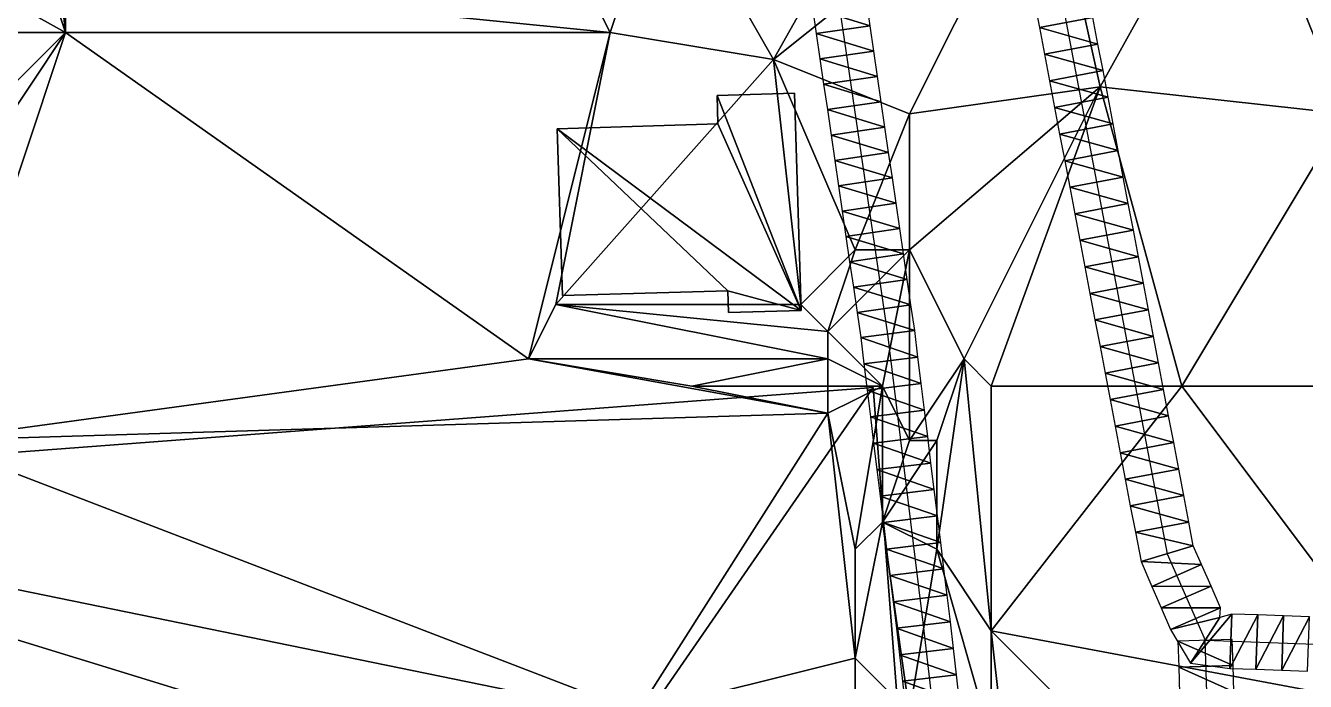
# Model space of a CAD drawing. Header units: metres. Extents: x -1103 to 901, y -902 to 905.
# Drawn here: x 39.1 to 133.1, y 290.3 to 338.5 of the extents above; entities that cross this region are included whole.
import ezdxf

# ---------------------------------------------------------------- set-up
doc = ezdxf.new("R2010")
doc.units = ezdxf.units.M
for name, color, linetype in [('OSM_BUILDING_FOOTPRINTS', 7, 'CONTINUOUS'), ('OSM_BUILDING_ROOFS', 1, 'CONTINUOUS'), ('OSM_BUILDING_WALLS', 8, 'CONTINUOUS'), ('OSM_ROAD_AXES', 2, 'CONTINUOUS'), ('OSM_ROAD_SURFACE', 9, 'CONTINUOUS'), ('OSM_TERRAIN', 3, 'CONTINUOUS')]:
    doc.layers.add(name, color=color, linetype=linetype)

msp = doc.modelspace()

# ---------------------------------------------------------------- linework, layer by layer
at = {"layer": 'OSM_BUILDING_FOOTPRINTS'}
msp.add_polyline3d([(95.538, 333.517, 12.827), (96.035, 317.559, 12.827), (90.696, 317.393, 12.827), (90.641, 319.008, 12.827), (78.504, 318.643, 12.827), (78.117, 330.907, 12.827), (89.923, 331.272, 12.827), (89.856, 333.351, 12.827), (95.538, 333.517, 12.827)], close=True, dxfattribs=at)
msp.add_polyline3d([(3.537, 289.79, 13.073), (2.41, 304.421, 13.073), (101.33, 311.897, 13.073), (103.088, 288.993, 13.073)], dxfattribs=at)
at = {"layer": 'OSM_BUILDING_ROOFS'}
for points in [[(96.035, 317.559, 22.827), (95.538, 333.517, 22.827), (89.856, 333.351, 22.827)], [(96.035, 317.559, 22.827), (89.856, 333.351, 22.827), (89.923, 331.272, 22.827)], [(96.035, 317.559, 22.827), (89.923, 331.272, 22.827), (78.117, 330.907, 22.827)], [(78.117, 330.907, 22.827), (78.504, 318.643, 22.827), (90.641, 319.008, 22.827)], [(90.641, 319.008, 22.827), (96.035, 317.559, 22.827), (78.117, 330.907, 22.827)], [(90.641, 319.008, 22.827), (90.696, 317.393, 22.827), (96.035, 317.559, 22.827)], [(84.539, 287.589, 40.673), (101.33, 311.897, 40.673), (2.41, 304.421, 40.673)], [(84.539, 287.589, 40.673), (103.088, 288.993, 40.673), (101.33, 311.897, 40.673)], [(75.32, 281.993, 40.673), (84.539, 287.589, 40.673), (2.41, 304.421, 40.673)], [(75.32, 281.993, 40.673), (2.41, 304.421, 40.673), (4.3, 289.845, 40.673)]]:
    msp.add_3dface(points, dxfattribs=at)
at = {"layer": 'OSM_BUILDING_WALLS'}
for points in [[(95.538, 333.517, 12.827), (89.856, 333.351, 12.827), (89.856, 333.351, 22.827)], [(95.538, 333.517, 12.827), (89.856, 333.351, 22.827), (95.538, 333.517, 22.827)], [(89.856, 333.351, 12.827), (89.923, 331.272, 12.827), (89.923, 331.272, 22.827)], [(89.856, 333.351, 12.827), (89.923, 331.272, 22.827), (89.856, 333.351, 22.827)], [(96.035, 317.559, 12.827), (95.538, 333.517, 12.827), (95.538, 333.517, 22.827)], [(96.035, 317.559, 12.827), (95.538, 333.517, 22.827), (96.035, 317.559, 22.827)], [(89.923, 331.272, 12.827), (78.117, 330.907, 12.827), (78.117, 330.907, 22.827)], [(89.923, 331.272, 12.827), (78.117, 330.907, 22.827), (89.923, 331.272, 22.827)], [(78.117, 330.907, 12.827), (78.504, 318.643, 12.827), (78.504, 318.643, 22.827)], [(78.117, 330.907, 12.827), (78.504, 318.643, 22.827), (78.117, 330.907, 22.827)], [(78.504, 318.643, 12.827), (90.641, 319.008, 12.827), (90.641, 319.008, 22.827)], [(78.504, 318.643, 12.827), (90.641, 319.008, 22.827), (78.504, 318.643, 22.827)], [(90.641, 319.008, 12.827), (90.696, 317.393, 12.827), (90.696, 317.393, 22.827)], [(90.641, 319.008, 12.827), (90.696, 317.393, 22.827), (90.641, 319.008, 22.827)], [(90.696, 317.393, 12.827), (96.035, 317.559, 12.827), (96.035, 317.559, 22.827)], [(90.696, 317.393, 12.827), (96.035, 317.559, 22.827), (90.696, 317.393, 22.827)], [(101.33, 311.897, 13.073), (2.41, 304.421, 13.073), (2.41, 304.421, 40.673)], [(101.33, 311.897, 13.073), (2.41, 304.421, 40.673), (101.33, 311.897, 40.673)], [(103.088, 288.993, 13.073), (101.33, 311.897, 13.073), (101.33, 311.897, 40.673)], [(103.088, 288.993, 13.073), (101.33, 311.897, 40.673), (103.088, 288.993, 40.673)]]:
    msp.add_3dface(points, dxfattribs=at)
at = {"layer": 'OSM_ROAD_AXES'}
for points in [[(64.886, 443.101, 7.999), (94.742, 410.399, 8.121), (104.735, 395.392, 9.285), (108.062, 377.864, 11.365), (117.358, 328.939, 13.753), (122.918, 299.665, 13.693), (125.704, 293.306, 13.958), (137.111, 292.908, 13.913), (147.037, 294.534, 14.168), (197.266, 306.035, 13.833), (218.18, 310.094, 13.537), (237.667, 312.383, 12.933), (260.703, 312.427, 12.885), (305.703, 308.534, 11.05), (323.389, 308.7, 10.891), (341.606, 313.123, 11.978), (363.017, 323.054, 14.291)], [(21.533, 220.638, 15.284), (43.275, 222.971, 16.087), (68.555, 224.243, 16.043), (101.407, 224.896, 16.074), (106.459, 226.267, 16.066), (109.963, 229.916, 16.032), (111.466, 233.643, 15.997), (107.708, 271.067, 14.313), (105.011, 294.423, 14.925), (102.391, 315.823, 14.605), (98.025, 345.66, 14.245), (92.553, 382.243, 10.988), (91.282, 387.186, 10.388), (89.359, 392.672, 9.962), (83.688, 401.441, 9.343), (76.68, 410.454, 8.796), (72.9, 413.85, 8.624), (68.08, 415.32, 8.564), (62.299, 414.292, 8.719), (57.856, 410.897, 9.039), (4.488, 356.265, 14.73)], [(128.423, 202.49, 15.851), (127.826, 210.906, 16.029), (127.483, 241.506, 15.728), (126.334, 274.086, 14.216), (125.704, 293.306, 13.958)]]:
    msp.add_polyline3d(points, dxfattribs=at)
at = {"layer": 'OSM_ROAD_SURFACE'}
for points in [[(101.095, 338.49, 14.594), (100.823, 340.355, 14.574), (96.865, 339.776, 14.659)], [(101.095, 338.49, 14.594), (96.865, 339.776, 14.659), (97.138, 337.911, 14.75)], [(113.162, 340.307, 14.085), (113.534, 338.35, 14.093), (117.464, 339.097, 13.944)], [(101.368, 336.625, 14.614), (101.095, 338.49, 14.594), (97.138, 337.911, 14.75)], [(113.534, 338.35, 14.093), (117.836, 337.14, 13.949), (117.464, 339.097, 13.944)], [(101.368, 336.625, 14.614), (97.138, 337.911, 14.75), (97.411, 336.046, 14.77)], [(113.534, 338.35, 14.093), (113.906, 336.393, 14.101), (117.836, 337.14, 13.949)], [(101.641, 334.76, 14.634), (101.368, 336.625, 14.614), (97.411, 336.046, 14.77)], [(113.906, 336.393, 14.101), (118.207, 335.183, 13.954), (117.836, 337.14, 13.949)], [(101.641, 334.76, 14.634), (97.411, 336.046, 14.77), (97.683, 334.181, 14.769)], [(113.906, 336.393, 14.101), (114.278, 334.436, 14.11), (118.207, 335.183, 13.954)], [(101.914, 332.896, 14.655), (101.641, 334.76, 14.634), (97.683, 334.181, 14.769)], [(114.278, 334.436, 14.11), (118.579, 333.226, 13.911), (118.207, 335.183, 13.954)], [(101.914, 332.896, 14.655), (97.683, 334.181, 14.769), (97.956, 332.316, 14.683)], [(114.278, 334.436, 14.11), (114.65, 332.479, 14.063), (118.579, 333.226, 13.911)], [(102.187, 331.031, 14.572), (101.914, 332.896, 14.655), (97.956, 332.316, 14.683)], [(114.65, 332.479, 14.063), (118.951, 331.269, 13.85), (118.579, 333.226, 13.911)], [(102.187, 331.031, 14.572), (97.956, 332.316, 14.683), (98.229, 330.452, 14.597)], [(114.65, 332.479, 14.063), (115.021, 330.522, 13.954), (118.951, 331.269, 13.85)], [(102.46, 329.166, 14.486), (102.187, 331.031, 14.572), (98.229, 330.452, 14.597)], [(115.021, 330.522, 13.954), (119.323, 329.312, 13.789), (118.951, 331.269, 13.85)], [(102.46, 329.166, 14.486), (98.229, 330.452, 14.597), (98.502, 328.587, 14.511)], [(115.021, 330.522, 13.954), (115.393, 328.565, 13.83), (119.323, 329.312, 13.789)], [(102.733, 327.301, 14.407), (102.46, 329.166, 14.486), (98.502, 328.587, 14.511)], [(115.393, 328.565, 13.83), (119.694, 327.36, 13.725), (119.323, 329.312, 13.789)], [(102.733, 327.301, 14.407), (98.502, 328.587, 14.511), (98.775, 326.722, 14.425)], [(115.393, 328.565, 13.83), (115.764, 326.614, 13.751), (119.694, 327.36, 13.725)], [(103.006, 325.436, 14.331), (102.733, 327.301, 14.407), (98.775, 326.722, 14.425)], [(115.764, 326.614, 13.751), (120.064, 325.409, 13.659), (119.694, 327.36, 13.725)], [(103.006, 325.436, 14.331), (98.775, 326.722, 14.425), (99.048, 324.857, 14.339)], [(115.764, 326.614, 13.751), (116.135, 324.662, 13.686), (120.064, 325.409, 13.659)], [(103.279, 323.571, 14.256), (103.006, 325.436, 14.331), (99.048, 324.857, 14.339)], [(116.135, 324.662, 13.686), (120.435, 323.457, 13.594), (120.064, 325.409, 13.659)], [(103.279, 323.571, 14.256), (99.048, 324.857, 14.339), (99.321, 322.992, 14.293)], [(116.135, 324.662, 13.686), (116.505, 322.711, 13.621), (120.435, 323.457, 13.594)], [(103.551, 321.707, 14.204), (103.279, 323.571, 14.256), (99.321, 322.992, 14.293)], [(116.505, 322.711, 13.621), (120.806, 321.506, 13.529), (120.435, 323.457, 13.594)], [(103.551, 321.707, 14.204), (99.321, 322.992, 14.293), (99.594, 321.127, 14.263)], [(116.505, 322.711, 13.621), (116.876, 320.759, 13.556), (120.806, 321.506, 13.529)], [(103.824, 319.842, 14.372), (103.551, 321.707, 14.204), (99.594, 321.127, 14.263)], [(103.824, 319.842, 14.372), (99.594, 321.127, 14.263), (99.867, 319.263, 14.312)], [(116.876, 320.759, 13.556), (121.176, 319.554, 13.464), (120.806, 321.506, 13.529)], [(116.876, 320.759, 13.556), (117.247, 318.808, 13.491), (121.176, 319.554, 13.464)], [(104.097, 317.977, 14.511), (103.824, 319.842, 14.372), (99.867, 319.263, 14.312)], [(104.097, 317.977, 14.511), (99.867, 319.263, 14.312), (100.139, 317.398, 14.422)], [(117.247, 318.808, 13.491), (121.547, 317.602, 13.399), (121.176, 319.554, 13.464)], [(117.247, 318.808, 13.491), (117.617, 316.856, 13.425), (121.547, 317.602, 13.399)], [(104.373, 316.088, 14.582), (104.097, 317.977, 14.511), (100.139, 317.398, 14.422)], [(104.373, 316.088, 14.582), (100.139, 317.398, 14.422), (100.409, 315.557, 14.592)], [(117.617, 316.856, 13.425), (121.918, 315.651, 13.334), (121.547, 317.602, 13.399)], [(117.617, 316.856, 13.425), (117.988, 314.905, 13.36), (121.918, 315.651, 13.334)], [(104.615, 314.12, 14.672), (104.373, 316.088, 14.582), (100.409, 315.557, 14.592)], [(104.615, 314.12, 14.672), (100.409, 315.557, 14.592), (100.644, 313.634, 14.768)], [(117.988, 314.905, 13.36), (122.288, 313.699, 13.269), (121.918, 315.651, 13.334)], [(104.853, 312.175, 14.761), (104.615, 314.12, 14.672), (100.644, 313.634, 14.768)], [(117.988, 314.905, 13.36), (118.359, 312.953, 13.295), (122.288, 313.699, 13.269)], [(104.853, 312.175, 14.761), (100.644, 313.634, 14.768), (100.882, 311.689, 15.423)], [(118.359, 312.953, 13.295), (122.659, 311.748, 13.221), (122.288, 313.699, 13.269)], [(105.091, 310.23, 14.849), (104.853, 312.175, 14.761), (100.882, 311.689, 15.423)], [(118.359, 312.953, 13.295), (118.729, 311.001, 13.299), (122.659, 311.748, 13.221)], [(105.091, 310.23, 14.849), (100.882, 311.689, 15.423), (101.12, 309.743, 15.449)], [(118.729, 311.001, 13.299), (123.03, 309.796, 13.297), (122.659, 311.748, 13.221)], [(118.729, 311.001, 13.299), (119.1, 309.05, 13.37), (123.03, 309.796, 13.297)], [(105.329, 308.284, 15.101), (105.091, 310.23, 14.849), (101.12, 309.743, 15.449)], [(105.329, 308.284, 15.101), (101.12, 309.743, 15.449), (101.359, 307.798, 15.443)], [(119.1, 309.05, 13.37), (123.4, 307.845, 13.38), (123.03, 309.796, 13.297)], [(119.1, 309.05, 13.37), (119.471, 307.098, 13.44), (123.4, 307.845, 13.38)], [(105.567, 306.339, 15.087), (105.329, 308.284, 15.101), (101.359, 307.798, 15.443)], [(105.567, 306.339, 15.087), (101.359, 307.798, 15.443), (101.597, 305.853, 15.405)], [(119.471, 307.098, 13.44), (123.771, 305.893, 13.464), (123.4, 307.845, 13.38)], [(119.471, 307.098, 13.44), (119.841, 305.147, 13.519), (123.771, 305.893, 13.464)], [(105.805, 304.393, 15.141), (105.567, 306.339, 15.087), (101.597, 305.853, 15.405)], [(105.805, 304.393, 15.141), (101.597, 305.853, 15.405), (101.835, 303.907, 15.367)], [(119.841, 305.147, 13.519), (124.142, 303.942, 13.548), (123.771, 305.893, 13.464)], [(119.841, 305.147, 13.519), (120.212, 303.195, 13.603), (124.142, 303.942, 13.548)], [(106.043, 302.448, 15.168), (105.805, 304.393, 15.141), (101.835, 303.907, 15.367)], [(106.043, 302.448, 15.168), (101.835, 303.907, 15.367), (102.073, 301.962, 15.36)], [(120.212, 303.195, 13.603), (124.512, 301.99, 13.632), (124.142, 303.942, 13.548)], [(120.212, 303.195, 13.603), (120.583, 301.244, 13.686), (124.512, 301.99, 13.632)], [(106.282, 300.503, 15.127), (106.043, 302.448, 15.168), (102.073, 301.962, 15.36)], [(106.282, 300.503, 15.127), (102.073, 301.962, 15.36), (102.311, 300.017, 15.258)], [(120.583, 301.244, 13.686), (124.833, 300.242, 13.707), (124.512, 301.99, 13.632)], [(120.583, 301.244, 13.686), (121.003, 299.088, 13.779), (124.833, 300.242, 13.707)], [(106.52, 298.557, 15.127), (106.282, 300.503, 15.127), (102.311, 300.017, 15.258)], [(106.52, 298.557, 15.127), (102.311, 300.017, 15.258), (102.549, 298.071, 15.163)], [(121.003, 299.088, 13.779), (125.446, 298.878, 13.764), (124.833, 300.242, 13.707)], [(121.003, 299.088, 13.779), (121.782, 297.273, 13.855), (125.446, 298.878, 13.764)], [(106.758, 296.612, 15.02), (106.52, 298.557, 15.127), (102.549, 298.071, 15.163)], [(106.758, 296.612, 15.02), (102.549, 298.071, 15.163), (102.788, 296.126, 15.083)], [(121.782, 297.273, 13.855), (126.143, 297.288, 13.83), (125.446, 298.878, 13.764)], [(121.782, 297.273, 13.855), (122.479, 295.683, 13.921), (126.143, 297.288, 13.83)], [(122.479, 295.683, 13.921), (126.839, 295.699, 13.896), (126.143, 297.288, 13.83)], [(106.997, 294.66, 14.884), (106.758, 296.612, 15.02), (102.788, 296.126, 15.083)], [(106.997, 294.66, 14.884), (102.788, 296.126, 15.083), (103.025, 294.187, 15.004)], [(122.479, 295.683, 13.921), (123.175, 294.094, 13.987), (126.839, 295.699, 13.896)], [(123.175, 294.094, 13.987), (126.779, 294.993, 13.928), (126.839, 295.699, 13.896)], [(124.628, 291.62, 14.088), (127.535, 291.241, 14.089), (127.675, 295.239, 13.912)], [(124.628, 291.62, 14.088), (127.675, 295.239, 13.912), (126.779, 294.993, 13.928)], [(127.535, 291.241, 14.089), (129.576, 295.173, 13.904), (127.675, 295.239, 13.912)], [(107.222, 292.706, 14.749), (106.997, 294.66, 14.884), (103.025, 294.187, 15.004)], [(123.175, 294.094, 13.987), (124.628, 291.62, 14.088), (126.779, 294.993, 13.928)], [(127.535, 291.241, 14.089), (129.436, 291.175, 14.081), (129.576, 295.173, 13.904)], [(129.436, 291.175, 14.081), (131.477, 295.106, 13.897), (129.576, 295.173, 13.904)], [(129.436, 291.175, 14.081), (131.338, 291.109, 14.074), (131.477, 295.106, 13.897)], [(131.338, 291.109, 14.074), (133.378, 295.04, 13.889), (131.477, 295.106, 13.897)], [(131.338, 291.109, 14.074), (133.239, 291.042, 14.066), (133.378, 295.04, 13.889)], [(107.222, 292.706, 14.749), (103.025, 294.187, 15.004), (103.249, 292.248, 14.931)], [(127.766, 291.45, 14.078), (127.703, 293.372, 13.994), (123.705, 293.241, 14.022)], [(107.447, 290.76, 14.613), (107.222, 292.706, 14.749), (103.249, 292.248, 14.931)], [(127.766, 291.45, 14.078), (123.705, 293.241, 14.022), (123.768, 291.319, 14.101)], [(107.447, 290.76, 14.613), (103.249, 292.248, 14.931), (103.474, 290.301, 14.859)], [(107.672, 288.814, 14.478), (107.447, 290.76, 14.613), (103.474, 290.301, 14.859)], [(127.829, 289.528, 14.112), (127.766, 291.45, 14.078), (123.768, 291.319, 14.101)], [(127.829, 289.528, 14.112), (123.768, 291.319, 14.101), (123.831, 289.397, 14.1)], [(107.672, 288.814, 14.478), (103.474, 290.301, 14.859), (103.698, 288.355, 14.787)]]:
    msp.add_3dface(points, dxfattribs=at)
at = {"layer": 'OSM_TERRAIN'}
for points in [[(94, 336, 14.846), (112, 368, 12.828), (86, 350, 14.06)], [(94, 336, 14.846), (114, 352, 13.85), (112, 368, 12.828)], [(136, 332, 13.143), (140, 358, 14.667), (128, 352, 14.003)], [(42, 338, 14.671), (40, 356, 14.124), (38, 350, 14.593)], [(42, 338, 14.671), (42, 342, 14.173), (40, 356, 14.124)], [(94, 336, 14.846), (104, 332, 14.542), (114, 352, 13.85)], [(118, 334, 13.902), (114, 352, 13.85), (104, 332, 14.542)], [(118, 334, 13.902), (128, 352, 14.003), (114, 352, 13.85)], [(118, 334, 13.902), (136, 332, 13.143), (128, 352, 14.003)], [(42, 338, 14.671), (38, 350, 14.593), (24, 348, 14.728)], [(82, 338, 14.697), (86, 350, 14.06), (80, 342, 14.173)], [(82, 338, 14.697), (94, 336, 14.846), (86, 350, 14.06)], [(28, 338, 14.821), (42, 338, 14.671), (24, 348, 14.728)], [(42, 338, 14.671), (82, 338, 14.697), (42, 342, 14.173)], [(82, 338, 14.697), (80, 342, 14.173), (42, 342, 14.173)], [(28, 338, 14.821), (38, 334, 15.591), (42, 338, 14.671)], [(32, 308, 16.743), (76, 314, 15.864), (42, 338, 14.671)], [(32, 308, 16.743), (42, 338, 14.671), (34, 326, 15.593)], [(34, 326, 15.593), (42, 338, 14.671), (38, 334, 15.591)], [(82, 338, 14.697), (42, 338, 14.671), (76, 314, 15.864)], [(76, 314, 15.864), (78, 318, 15.076), (82, 338, 14.697)], [(78, 318, 15.076), (94, 336, 14.846), (82, 338, 14.697)], [(96, 318, 14.935), (94, 336, 14.846), (78, 318, 15.076)], [(96, 318, 14.935), (100, 322, 14.15), (94, 336, 14.846)], [(100, 322, 14.15), (104, 332, 14.542), (94, 336, 14.846)], [(108, 314, 13.466), (118, 334, 13.902), (104, 322, 14.141)], [(104, 322, 14.141), (118, 334, 13.902), (104, 332, 14.542)], [(108, 314, 13.466), (110, 312, 13.321), (118, 334, 13.902)], [(110, 312, 13.321), (124, 312, 13.144), (118, 334, 13.902)], [(124, 312, 13.144), (136, 332, 13.143), (118, 334, 13.902)], [(100, 322, 14.15), (104, 322, 14.141), (104, 332, 14.542)], [(124, 312, 13.144), (136, 312, 13.172), (136, 332, 13.143)], [(96, 318, 14.935), (98, 316, 14.4), (100, 322, 14.15)], [(102, 312, 14.918), (104, 322, 14.141), (98, 316, 14.4)], [(98, 316, 14.4), (104, 322, 14.141), (100, 322, 14.15)], [(102, 312, 14.918), (104, 308, 15.371), (104, 322, 14.141)], [(108, 314, 13.466), (104, 322, 14.141), (104, 308, 15.371)], [(76, 314, 15.864), (98, 314, 15.037), (78, 318, 15.076)], [(98, 314, 15.037), (98, 316, 14.4), (78, 318, 15.076)], [(98, 316, 14.4), (96, 318, 14.935), (78, 318, 15.076)], [(98, 314, 15.037), (102, 312, 14.918), (98, 316, 14.4)], [(32, 308, 16.743), (98, 310, 16.696), (76, 314, 15.864)], [(98, 310, 16.696), (88, 312, 16.184), (76, 314, 15.864)], [(88, 312, 16.184), (98, 314, 15.037), (76, 314, 15.864)], [(88, 312, 16.184), (98, 312, 16.355), (98, 314, 15.037)], [(98, 312, 16.355), (102, 312, 14.918), (98, 314, 15.037)], [(104, 308, 15.371), (106, 308, 14.967), (108, 314, 13.466)], [(106, 300, 15.226), (110, 294, 14.013), (108, 314, 13.466)], [(106, 300, 15.226), (108, 314, 13.466), (106, 308, 14.967)], [(110, 294, 14.013), (110, 312, 13.321), (108, 314, 13.466)], [(98, 310, 16.696), (98, 312, 16.355), (88, 312, 16.184)], [(100, 300, 16.355), (102, 312, 14.918), (98, 310, 16.696)], [(98, 310, 16.696), (102, 312, 14.918), (98, 312, 16.355)], [(102, 302, 15.312), (102, 312, 14.918), (100, 300, 16.355)], [(102, 302, 15.312), (104, 308, 15.371), (102, 312, 14.918)], [(110, 294, 14.013), (142, 288, 14.102), (124, 312, 13.144)], [(110, 312, 13.321), (110, 294, 14.013), (124, 312, 13.144)], [(142, 288, 14.102), (136, 312, 13.172), (124, 312, 13.144)], [(84, 288, 16.696), (98, 310, 16.696), (32, 308, 16.743)], [(84, 288, 16.696), (100, 292, 16.696), (98, 310, 16.696)], [(100, 292, 16.696), (100, 300, 16.355), (98, 310, 16.696)], [(12, 280, 16.696), (84, 288, 16.696), (32, 308, 16.743)], [(106, 300, 15.226), (106, 308, 14.967), (102, 302, 15.312)], [(102, 302, 15.312), (106, 308, 14.967), (104, 308, 15.371)], [(100, 292, 16.696), (102, 302, 15.312), (100, 300, 16.355)], [(100, 292, 16.696), (104, 288, 14.579), (102, 302, 15.312)], [(104, 288, 14.579), (106, 300, 15.226), (102, 302, 15.312)], [(104, 288, 14.579), (110, 286, 14.123), (106, 300, 15.226)], [(106, 300, 15.226), (110, 286, 14.123), (110, 294, 14.013)], [(112, 276, 14.029), (126, 278, 14.047), (110, 294, 14.013)], [(110, 286, 14.123), (112, 276, 14.029), (110, 294, 14.013)], [(110, 294, 14.013), (126, 278, 14.047), (142, 288, 14.102)], [(84, 288, 16.696), (100, 288, 16.185), (100, 292, 16.696)], [(100, 288, 16.185), (104, 288, 14.579), (100, 292, 16.696)]]:
    msp.add_3dface(points, dxfattribs=at)

doc.saveas('drawing.dxf')
